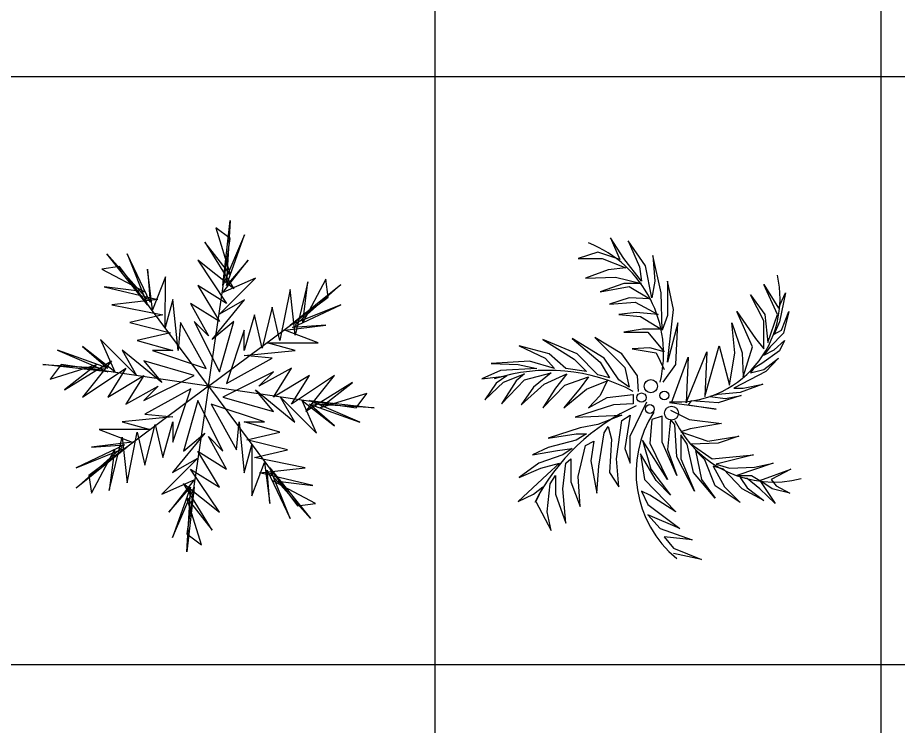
# Model space of a CAD drawing. Header units: inches. Extents: x 7658 to 73799, y 48 to 40262.
# Drawn here: x 32383 to 36546, y 25311 to 28660 of the extents above; entities that cross this region are included whole.
import ezdxf

# ---------------------------------------------------------------- set-up
doc = ezdxf.new("R2010")
doc.units = ezdxf.units.IN
doc.layers.add('www.cad-blocks.net', color=7, linetype='Continuous')

# ---------------------------------------------------------------- blocks, each defined once
blk = doc.blocks.new('A$C516926BB')
for p, q in [((22.968, 38.5194), (22.968, 0)), ((25.0771, 38.5194), (25.0771, 0)), ((0, 27.6876), (62.4121, 27.6876)), ((0, 24.9084), (62.4121, 24.9084))]:
    blk.add_line(p, q)
blk = doc.blocks.new('A$C41BB4415')
at = {"color": 0}
for p, q in [((0.8508, 1.2592), (0.8849, 1.5655)), ((0.8849, 1.5655), (0.8679, 1.2762)), ((0.8168, 1.5315), (0.8849, 1.3102)), ((0.8849, 1.4804), (0.8168, 1.5315)), ((0.8849, 1.3102), (0.7657, 1.4634)), ((0.7657, 1.4634), (0.9019, 1.2422)), ((0.7827, 0.7827), (0.8849, 1.4804)), ((0.953, 1.4974), (0.8508, 1.2592)), ((0.8679, 1.2592), (0.953, 1.4974)), ((0.494, 1.1678), (0.3015, 1.4085)), ((0.3015, 1.4085), (0.494, 1.1919)), ((0.506, 1.1798), (0.3978, 1.4085)), ((0.3978, 1.4085), (0.494, 1.1678)), ((0.7317, 1.3783), (0.8679, 1.1741)), ((0.9019, 1.2422), (0.7317, 1.3783)), ((0.8508, 1.2252), (0.97, 1.3783)), ((0.97, 1.3783), (0.8679, 1.2592)), ((0.3616, 1.3483), (0.2774, 1.3362)), ((0.2774, 1.3362), (0.482, 1.228)), ((0.7827, 0.7827), (0.3616, 1.3483)), ((0.5181, 1.1437), (0.494, 1.3363)), ((0.494, 1.3363), (0.506, 1.1798)), ((0.5783, 1.3002), (0.5181, 1.1437)), ((0.5782, 1.0595), (0.5783, 1.3002)), ((0.8338, 1.1231), (1.004, 1.2932)), ((1.004, 1.2932), (0.8508, 1.2252)), ((0.482, 1.228), (0.2894, 1.252)), ((0.2894, 1.252), (0.5421, 1.1919)), ((0.8679, 1.1741), (0.7317, 1.2592)), ((0.7317, 1.2592), (0.8338, 1.089)), ((1.1678, 1.0715), (1.4085, 1.264)), ((1.252, 1.2761), (1.1919, 1.0234)), ((1.4085, 1.264), (1.1919, 1.0715)), ((1.3362, 1.2881), (1.228, 1.0835)), ((1.228, 1.0835), (1.252, 1.2761)), ((1.3483, 1.2038), (1.3362, 1.2881)), ((1.1678, 1.24), (1.1197, 0.9993)), ((1.1919, 1.0234), (1.1678, 1.24)), ((0.5421, 1.1919), (0.3255, 1.1678)), ((0.3255, 1.1678), (0.5662, 1.1197)), ((0.6143, 1.1919), (0.5782, 1.0595)), ((0.6384, 0.9512), (0.6143, 1.1919)), ((0.6976, 1.1741), (0.7827, 1.021)), ((0.8338, 1.089), (0.6976, 1.1741)), ((0.7827, 0.7827), (1.3483, 1.2038)), ((0.7998, 1.004), (0.953, 1.1911)), ((0.953, 1.1911), (0.8338, 1.1231)), ((1.4085, 1.1677), (1.1678, 1.0715)), ((1.1798, 1.0595), (1.4085, 1.1677)), ((1.0835, 1.1558), (1.0354, 0.9632)), ((1.1197, 0.9993), (1.0835, 1.1558)), ((0.5662, 1.1197), (0.4097, 1.0835)), ((0.4097, 1.0835), (0.6023, 1.0354)), ((0.6504, 1.0836), (0.6384, 0.9512)), ((0.7707, 0.867), (0.6504, 1.0836)), ((0.7827, 1.021), (0.7147, 1.089)), ((0.7147, 1.089), (0.8338, 0.8508)), ((0.9019, 1.089), (0.7998, 1.004)), ((0.8338, 0.8508), (0.9019, 1.089)), ((0.9993, 1.1197), (0.9512, 0.9512)), ((1.0354, 0.9632), (0.9993, 1.1197)), ((0.9512, 1.0475), (0.867, 0.7948)), ((0.9512, 0.9512), (0.9512, 1.0475)), ((1.1437, 1.0474), (1.3363, 1.0715)), ((1.3002, 0.9872), (1.1437, 1.0474)), ((1.3363, 1.0715), (1.1798, 1.0595)), ((0.2723, 1.004), (0.3403, 0.8508)), ((0.4424, 0.8338), (0.2723, 1.004)), ((0.6023, 1.0354), (0.4458, 0.9993)), ((0.4458, 0.9993), (0.6143, 0.9512)), ((0.3403, 0.8508), (0.1872, 0.97)), ((0.1872, 0.97), (0.3063, 0.8679)), ((1.0595, 0.9873), (1.3002, 0.9872)), ((1.1919, 0.9512), (1.0595, 0.9873)), ((0.3063, 0.8679), (0.0681, 0.953)), ((0.0681, 0.953), (0.3063, 0.8508)), ((0.5615, 0.7998), (0.3744, 0.953)), ((0.3744, 0.953), (0.4424, 0.8338)), ((0.6143, 0.9512), (0.518, 0.9512)), ((0.518, 0.9512), (0.7707, 0.867)), ((0.9512, 0.9271), (1.1919, 0.9512)), ((1.0836, 0.9151), (0.9512, 0.9271)), ((0.3063, 0.8508), (0, 0.8849)), ((0, 0.8849), (0.2893, 0.8679)), ((0.034, 0.8168), (0.2552, 0.8849)), ((0.0851, 0.8849), (0.034, 0.8168)), ((0.7827, 0.7827), (0.0851, 0.8849)), ((0.1021, 0.7657), (0.3233, 0.9019)), ((0.2552, 0.8849), (0.1021, 0.7657)), ((0.3233, 0.9019), (0.1872, 0.7317)), ((0.4765, 0.9019), (0.5615, 0.7998)), ((0.7147, 0.8338), (0.4765, 0.9019)), ((0.867, 0.7948), (1.0836, 0.9151)), ((0.1872, 0.7317), (0.3914, 0.8679)), ((0.3914, 0.8679), (0.3063, 0.7317)), ((0.3063, 0.7317), (0.4765, 0.8338)), ((0.4765, 0.8338), (0.3914, 0.6976)), ((0.4765, 0.7147), (0.7147, 0.8338)), ((1.089, 0.8508), (0.8508, 0.7317)), ((1.1741, 0.8679), (1.021, 0.7827)), ((1.021, 0.7827), (1.089, 0.8508)), ((1.089, 0.7317), (1.1741, 0.8679)), ((1.2592, 0.8338), (1.089, 0.7317)), ((1.1741, 0.6976), (1.2592, 0.8338)), ((1.3783, 0.8338), (1.1741, 0.6976)), ((1.2422, 0.6636), (1.3783, 0.8338)), ((1.4634, 0.7998), (1.2422, 0.6636)), ((1.3102, 0.6806), (1.4634, 0.7998)), ((0.7827, 0.7827), (0.2172, 0.3616)), ((0.3914, 0.6976), (0.5445, 0.7827)), ((0.5445, 0.7827), (0.4765, 0.7147)), ((0.6985, 0.7707), (0.4819, 0.6504)), ((0.6143, 0.518), (0.6985, 0.7707)), ((0.7827, 0.7827), (0.6806, 0.0851)), ((0.7827, 0.7827), (1.4804, 0.6806)), ((0.7827, 0.7827), (1.2038, 0.2172)), ((1.004, 0.7657), (1.1911, 0.6125)), ((1.089, 0.6636), (1.004, 0.7657)), ((0.7317, 0.7147), (0.6636, 0.4765)), ((0.8508, 0.4765), (0.7317, 0.7147)), ((0.8508, 0.7317), (1.089, 0.6636)), ((1.1911, 0.6125), (1.1231, 0.7317)), ((1.1231, 0.7317), (1.2932, 0.5614)), ((1.2932, 0.5614), (1.2252, 0.7147)), ((1.2252, 0.7147), (1.3783, 0.5955)), ((1.4974, 0.6125), (1.2592, 0.7147)), ((1.2592, 0.7147), (1.5655, 0.6806)), ((1.5315, 0.7487), (1.3102, 0.6806)), ((1.4804, 0.6806), (1.5315, 0.7487)), ((1.0475, 0.6143), (0.7948, 0.6985)), ((0.7948, 0.6985), (0.9151, 0.4819)), ((1.2592, 0.6976), (1.4974, 0.6125)), ((1.3783, 0.5955), (1.2592, 0.6976)), ((1.5655, 0.6806), (1.2762, 0.6976)), ((0.6143, 0.6384), (0.3736, 0.6143)), ((0.4819, 0.6504), (0.6143, 0.6384)), ((0.3736, 0.6143), (0.506, 0.5782)), ((0.482, 0.4097), (0.5301, 0.6023)), ((0.5301, 0.6023), (0.5662, 0.4458)), ((0.5662, 0.4458), (0.6143, 0.6143)), ((0.6143, 0.6143), (0.6143, 0.518)), ((0.9151, 0.4819), (0.9271, 0.6143)), ((0.9271, 0.6143), (0.9512, 0.3736)), ((0.9512, 0.6143), (1.0475, 0.6143)), ((1.1197, 0.5662), (0.9512, 0.6143)), ((0.506, 0.5782), (0.2653, 0.5783)), ((0.2653, 0.5783), (0.4218, 0.5181)), ((0.3135, 0.2894), (0.3736, 0.5421)), ((0.3736, 0.5421), (0.3977, 0.3255)), ((0.3977, 0.3255), (0.4458, 0.5662)), ((0.4458, 0.5662), (0.482, 0.4097)), ((0.7657, 0.5615), (0.6125, 0.3744)), ((0.6636, 0.4765), (0.7657, 0.5615)), ((0.8679, 0.3914), (0.7827, 0.5445)), ((0.7827, 0.5445), (0.8508, 0.4765)), ((0.9632, 0.5301), (1.1197, 0.5662)), ((0.3857, 0.506), (0.157, 0.3978)), ((0.4218, 0.5181), (0.2292, 0.494)), ((0.2292, 0.494), (0.3857, 0.506)), ((0.9512, 0.3736), (0.9873, 0.506)), ((1.1558, 0.482), (0.9632, 0.5301)), ((0.9873, 0.506), (0.9872, 0.2653)), ((0.157, 0.3978), (0.3977, 0.494)), ((0.3977, 0.494), (0.157, 0.3015)), ((0.157, 0.3015), (0.3736, 0.494)), ((0.2293, 0.2774), (0.3375, 0.482)), ((0.3375, 0.482), (0.3135, 0.2894)), ((0.8338, 0.3063), (0.7317, 0.4765)), ((0.7317, 0.4765), (0.8679, 0.3914)), ((0.9993, 0.4458), (1.1558, 0.482)), ((0.7317, 0.4424), (0.5614, 0.2723)), ((0.6125, 0.3744), (0.7317, 0.4424)), ((0.9872, 0.2653), (1.0474, 0.4218)), ((1.24, 0.3977), (0.9993, 0.4458)), ((1.0474, 0.4218), (1.0715, 0.2292)), ((0.6976, 0.3914), (0.8338, 0.3063)), ((0.8338, 0.1872), (0.6976, 0.3914)), ((1.0234, 0.3736), (1.24, 0.3977)), ((1.0595, 0.3857), (1.1677, 0.157)), ((1.0715, 0.2292), (1.0595, 0.3857)), ((1.1677, 0.157), (1.0715, 0.3977)), ((1.0715, 0.3977), (1.264, 0.157)), ((0.2172, 0.3616), (0.2293, 0.2774)), ((0.5614, 0.2723), (0.7147, 0.3403)), ((0.7147, 0.3403), (0.5955, 0.1872)), ((1.2761, 0.3135), (1.0234, 0.3736)), ((1.264, 0.157), (1.0715, 0.3736)), ((1.0835, 0.3375), (1.2761, 0.3135)), ((1.2881, 0.2293), (1.0835, 0.3375)), ((0.5955, 0.1872), (0.6976, 0.3063)), ((0.6976, 0.3063), (0.6125, 0.0681)), ((0.6125, 0.0681), (0.7147, 0.3063)), ((0.6636, 0.3233), (0.8338, 0.1872)), ((0.7998, 0.1021), (0.6636, 0.3233)), ((0.7147, 0.3063), (0.6806, 0)), ((0.6806, 0), (0.6976, 0.2893)), ((0.7487, 0.034), (0.6806, 0.2552)), ((0.6806, 0.2552), (0.7998, 0.1021)), ((1.2038, 0.2172), (1.2881, 0.2293)), ((0.6806, 0.0851), (0.7487, 0.034))]:
    blk.add_line(p, q, dxfattribs=at)
blk = doc.blocks.new('A$C2AF915B6')
at = {"color": 0}
for p, q in [((0.6715, 1.4227), (0.6078, 1.5209)), ((0.6078, 1.5209), (0.6519, 1.4178)), ((0.6911, 1.5062), (0.745, 1.3835)), ((0.7745, 1.3884), (0.6911, 1.5062)), ((0.549, 1.4522), (0.4558, 1.4227)), ((0.4558, 1.4227), (0.5686, 1.4227)), ((0.6519, 1.4178), (0.549, 1.4522)), ((0.5686, 1.4227), (0.6813, 1.3786)), ((0.7548, 1.3148), (0.6715, 1.4227)), ((0.8088, 1.4375), (0.8186, 1.3148)), ((0.848, 1.2608), (0.8088, 1.4375)), ((0.6813, 1.3786), (0.598, 1.3688)), ((0.745, 1.3835), (0.7548, 1.3148)), ((0.8039, 1.2363), (0.7745, 1.3884)), ((0.598, 1.3688), (0.4902, 1.3295)), ((0.4902, 1.3295), (0.6323, 1.3344)), ((0.6323, 1.3344), (0.7548, 1.305)), ((0.6715, 1.305), (0.5588, 1.2658)), ((0.7548, 1.305), (0.6715, 1.305)), ((0.8186, 1.3148), (0.8039, 1.2363)), ((0.8774, 1.3148), (0.8774, 1.1529)), ((0.9068, 1.1824), (0.8774, 1.3148)), ((1.397, 1.1578), (1.3332, 1.3001)), ((1.3332, 1.3001), (1.4019, 1.1873)), ((0.5588, 1.2658), (0.696, 1.2903)), ((0.696, 1.2903), (0.7941, 1.2314)), ((0.8529, 1.0842), (0.848, 1.2608)), ((1.2695, 1.251), (1.3381, 1.1578)), ((1.3332, 1.1284), (1.2695, 1.251)), ((1.4019, 1.1873), (1.4362, 1.2608)), ((1.4362, 1.2608), (1.4068, 1.1235)), ((0.696, 1.2363), (0.6029, 1.2069)), ((0.6029, 1.2069), (0.7254, 1.2167)), ((0.7941, 1.2314), (0.696, 1.2363)), ((0.7254, 1.2167), (0.8333, 1.1578)), ((0.7303, 1.1676), (0.647, 1.1578)), ((0.8333, 1.1578), (0.7303, 1.1676)), ((0.8774, 0.9321), (0.9068, 1.1824)), ((1.2058, 1.1725), (1.294, 1.045)), ((1.2793, 1.0057), (1.2058, 1.1725)), ((1.4166, 1.0842), (1.4509, 1.1725)), ((1.4509, 1.1725), (1.4264, 1.0695)), ((0.647, 1.1578), (0.7499, 1.148)), ((0.7499, 1.148), (0.848, 1.0891)), ((0.8774, 1.1529), (0.8529, 1.0842)), ((1.3332, 0.9959), (1.3332, 1.1284)), ((1.3381, 1.1578), (1.3528, 1.0254)), ((1.3528, 1.0254), (1.397, 1.1578)), ((0.7597, 1.0891), (0.6715, 1.0744)), ((0.848, 1.0891), (0.7597, 1.0891)), ((0.9264, 1.1186), (0.8774, 0.9321)), ((0.9166, 0.9223), (0.9264, 1.1186)), ((1.1813, 1.1186), (1.2303, 0.9763)), ((1.196, 0.9763), (1.1813, 1.1186)), ((1.4068, 1.1235), (1.3823, 1.0646)), ((1.3823, 1.0646), (1.4166, 1.0842)), ((0.4264, 1.045), (0.5588, 0.9321)), ((0.5784, 0.9518), (0.4264, 1.045)), ((0.6617, 0.9714), (0.5343, 1.0499)), ((0.5343, 1.0499), (0.6764, 0.9076)), ((0.6715, 1.0744), (0.7843, 1.0744)), ((0.7843, 1.0744), (0.8627, 0.9812)), ((1.294, 1.045), (1.3332, 0.9959)), ((1.4264, 1.0695), (1.3626, 1.0057)), ((0.3186, 0.9714), (0.1765, 1.0106)), ((0.1765, 1.0106), (0.299, 0.9518)), ((0.4509, 0.9714), (0.2892, 1.0401)), ((0.2892, 1.0401), (0.4362, 0.9469)), ((0.7941, 1.0008), (0.7107, 0.9959)), ((0.8627, 0.9812), (0.7941, 1.0008)), ((1.0538, 0.7702), (1.1225, 1.0106)), ((1.1225, 1.0106), (1.1715, 0.8242)), ((1.2352, 0.8635), (1.2793, 1.0057)), ((1.3626, 1.0057), (1.3332, 0.9665)), ((1.3823, 0.991), (1.4313, 1.0352)), ((1.4313, 1.0352), (1.4068, 0.9861)), ((0.397, 0.9027), (0.3186, 0.9714)), ((0.549, 0.8733), (0.4509, 0.9714)), ((0.7352, 0.8684), (0.6617, 0.9714)), ((0.7107, 0.9959), (0.8235, 0.9763)), ((0.8235, 0.9763), (0.8627, 0.8978)), ((0.9656, 0.7408), (1.0636, 0.9812)), ((1.0636, 0.9812), (1.0538, 0.7702)), ((1.1715, 0.8242), (1.196, 0.9763)), ((1.2303, 0.9763), (1.2352, 0.8635)), ((1.4068, 0.9861), (1.3234, 0.9272)), ((1.3332, 0.9665), (1.3823, 0.991)), ((0.2255, 0.9371), (0.0441, 0.9272)), ((0.0441, 0.9272), (0.1716, 0.9223)), ((0.1716, 0.9223), (0.2598, 0.9027)), ((0.3431, 0.9027), (0.2255, 0.9371)), ((0.299, 0.9518), (0.3431, 0.9027)), ((0.4362, 0.9469), (0.4951, 0.888)), ((0.5588, 0.9321), (0.6029, 0.8586)), ((0.647, 0.8487), (0.5784, 0.9518)), ((0.8578, 0.8389), (0.9166, 0.9223)), ((0.897, 0.7408), (0.9754, 0.9567)), ((0.9754, 0.9567), (0.9656, 0.7408)), ((1.3234, 0.9272), (1.2842, 0.9027)), ((1.3332, 0.8978), (1.4019, 0.9518)), ((1.4019, 0.9518), (1.343, 0.888)), ((0.0882, 0.8929), (0, 0.8536)), ((0.2598, 0.9027), (0.0882, 0.8929)), ((0.1029, 0.8389), (0.201, 0.8782)), ((0.201, 0.8782), (0.1618, 0.8438)), ((0.201, 0.8487), (0.3284, 0.8831)), ((0.3284, 0.8831), (0.2451, 0.8144)), ((0.2941, 0.8291), (0.4019, 0.8782)), ((0.4019, 0.8782), (0.348, 0.8095)), ((0.4951, 0.888), (0.397, 0.9027)), ((0.6764, 0.9076), (0.696, 0.8144)), ((1.343, 0.888), (1.1911, 0.8095)), ((1.2842, 0.9027), (1.2695, 0.8831)), ((1.2695, 0.8831), (1.3332, 0.8978)), ((0, 0.8536), (0.1176, 0.8684)), ((0.0147, 0.7555), (0.1029, 0.8389)), ((0.0686, 0.834), (0.0147, 0.7555)), ((0.1176, 0.8684), (0.0686, 0.834)), ((0.0931, 0.7359), (0.201, 0.8487)), ((0.1618, 0.8438), (0.0931, 0.7359)), ((0.3921, 0.8242), (0.5049, 0.8635)), ((0.5049, 0.8635), (0.4657, 0.8095)), ((0.4951, 0.8046), (0.5931, 0.8438)), ((0.6029, 0.8586), (0.549, 0.8733)), ((0.5931, 0.8438), (0.5588, 0.7752)), ((0.696, 0.8144), (0.647, 0.8487)), ((0.7401, 0.7948), (0.7352, 0.8684)), ((0.1863, 0.731), (0.2941, 0.8291)), ((0.2451, 0.8144), (0.1863, 0.731)), ((0.2892, 0.7163), (0.3921, 0.8242)), ((0.348, 0.8095), (0.2892, 0.7163)), ((0.4657, 0.8095), (0.3872, 0.7163)), ((0.3872, 0.7163), (0.4951, 0.8046)), ((1.1911, 0.8095), (1.2352, 0.8095)), ((1.3283, 0.8291), (1.2205, 0.7899)), ((1.2352, 0.8095), (1.3283, 0.8291)), ((0.5588, 0.7752), (0.5049, 0.7163)), ((0.5049, 0.7163), (0.5931, 0.7653)), ((0.5931, 0.7653), (0.7156, 0.7801)), ((0.7156, 0.7801), (0.7156, 0.7359)), ((0.9901, 0.7506), (0.9754, 0.731)), ((1.1176, 0.7408), (0.9901, 0.7506)), ((1.1176, 0.7801), (1.0784, 0.7702)), ((1.0784, 0.7702), (1.1519, 0.7604)), ((1.2205, 0.7899), (1.1176, 0.7801)), ((1.2254, 0.7752), (1.1176, 0.7408)), ((1.1519, 0.7604), (1.2254, 0.7752)), ((0.6225, 0.731), (0.4411, 0.6721)), ((0.7156, 0.7359), (0.6225, 0.731)), ((0.7009, 0.5838), (0.7794, 0.7457)), ((1.1078, 0.7114), (0.8872, 0.7408)), ((0.9754, 0.731), (1.1078, 0.7114)), ((0.4411, 0.6721), (0.6617, 0.6819)), ((0.6617, 0.6819), (0.549, 0.6378)), ((0.6617, 0.6574), (0.7009, 0.6819)), ((0.7009, 0.6819), (0.6764, 0.5249)), ((0.8529, 0.677), (0.8039, 0.6623)), ((0.8529, 0.5544), (0.8529, 0.677)), ((0.8921, 0.7065), (0.9803, 0.6623)), ((0.549, 0.6378), (0.4657, 0.6231)), ((0.5784, 0.5985), (0.598, 0.628)), ((0.598, 0.628), (0.6127, 0.5691)), ((0.6372, 0.4759), (0.6617, 0.6574)), ((0.8039, 0.6623), (0.7941, 0.5495)), ((0.8921, 0.6623), (0.8774, 0.52)), ((0.9117, 0.6378), (0.8921, 0.6623)), ((0.9215, 0.4857), (0.9117, 0.6378)), ((0.9803, 0.6623), (1.1323, 0.6427)), ((1.1323, 0.6427), (0.9852, 0.6182)), ((0.4657, 0.6231), (0.3137, 0.574)), ((0.3137, 0.574), (0.446, 0.5936)), ((0.4951, 0.5936), (0.446, 0.5642)), ((0.446, 0.5936), (0.4951, 0.5936)), ((0.5539, 0.4415), (0.5784, 0.5985)), ((0.7009, 0.4563), (0.7009, 0.5838)), ((0.9852, 0.6182), (0.9411, 0.6034)), ((0.9411, 0.6034), (1.0685, 0.5593)), ((0.9411, 0.5887), (0.9411, 0.4759)), ((0.9705, 0.5446), (0.9411, 0.5887)), ((1.0685, 0.5593), (1.2156, 0.5838)), ((1.2156, 0.5838), (1.1176, 0.5495)), ((0.446, 0.5642), (0.3137, 0.5299)), ((0.4902, 0.5397), (0.5294, 0.5593)), ((0.5294, 0.5593), (0.5147, 0.4661)), ((0.6127, 0.5691), (0.6029, 0.4121)), ((0.8774, 0.3778), (0.7597, 0.5642)), ((0.7597, 0.5642), (0.799, 0.4268)), ((0.7941, 0.5495), (0.8774, 0.3778)), ((0.9215, 0.3974), (0.8529, 0.5544)), ((0.9999, 0.4121), (0.9705, 0.5446)), ((1.1176, 0.5495), (0.9901, 0.5446)), ((0.9901, 0.5446), (1.0882, 0.4759)), ((0.3137, 0.5299), (0.2402, 0.4955)), ((0.2402, 0.4955), (0.3578, 0.5151)), ((0.3578, 0.5151), (0.4264, 0.5249)), ((0.4264, 0.5249), (0.3823, 0.4955)), ((0.4558, 0.3925), (0.4902, 0.5397)), ((0.6764, 0.5249), (0.7009, 0.4563)), ((0.8235, 0.3729), (0.7499, 0.5004)), ((0.7499, 0.5004), (0.7696, 0.3778)), ((0.8774, 0.52), (0.9215, 0.3974)), ((1.0097, 0.5151), (1.0391, 0.3778)), ((1.0538, 0.471), (1.0097, 0.5151)), ((0.3823, 0.4955), (0.2696, 0.4563)), ((0.397, 0.4563), (0.4215, 0.4759)), ((0.4215, 0.4759), (0.4215, 0.368)), ((0.5147, 0.4661), (0.5441, 0.314)), ((0.647, 0.3434), (0.6372, 0.4759)), ((1.0048, 0.3238), (0.9215, 0.4857)), ((0.9411, 0.4759), (1.0048, 0.3238)), ((1.1029, 0.3483), (1.0538, 0.471)), ((1.0882, 0.4759), (1.2842, 0.4955)), ((1.2842, 0.4955), (1.1078, 0.4514)), ((0.2696, 0.4563), (0.1765, 0.3876)), ((0.1765, 0.3876), (0.2794, 0.4317)), ((0.2794, 0.4317), (0.3676, 0.4563)), ((0.3676, 0.4563), (0.3088, 0.4023)), ((0.3823, 0.3336), (0.397, 0.4563)), ((0.5441, 0.314), (0.5539, 0.4415)), ((0.799, 0.4268), (0.8921, 0.3042)), ((1.0931, 0.4415), (1.147, 0.3434)), ((1.1421, 0.4268), (1.0931, 0.4415)), ((1.1078, 0.4514), (1.1715, 0.4317)), ((1.2303, 0.3336), (1.1421, 0.4268)), ((1.1715, 0.4317), (1.2891, 0.4366)), ((1.3773, 0.4563), (1.2058, 0.3974)), ((1.2891, 0.4366), (1.3773, 0.4563)), ((1.3136, 0.3729), (1.4607, 0.4268)), ((1.4607, 0.4268), (1.3675, 0.3778)), ((0.3088, 0.4023), (0.1716, 0.2747)), ((0.3235, 0.3581), (0.348, 0.3974)), ((0.348, 0.3974), (0.348, 0.3091)), ((0.4657, 0.2502), (0.4558, 0.3925)), ((0.6029, 0.4121), (0.647, 0.3434)), ((0.7696, 0.3778), (0.9166, 0.2257)), ((1.1029, 0.2895), (0.9999, 0.4121)), ((1.0391, 0.3778), (1.1029, 0.2895)), ((1.2058, 0.3974), (1.2744, 0.3974)), ((1.2205, 0.3876), (1.2548, 0.3385)), ((1.2548, 0.3827), (1.2205, 0.3876)), ((1.3136, 0.3336), (1.2548, 0.3827)), ((1.2744, 0.3974), (1.3136, 0.3729)), ((1.3675, 0.3778), (1.3921, 0.3483)), ((0.2451, 0.3091), (0.2892, 0.3434)), ((0.2892, 0.3434), (0.2549, 0.2747)), ((0.3088, 0.2257), (0.3235, 0.3581)), ((0.397, 0.1717), (0.3823, 0.3336)), ((0.4215, 0.368), (0.4657, 0.2502)), ((0.8921, 0.3042), (0.8235, 0.3729)), ((1.2205, 0.2698), (1.1029, 0.3483)), ((1.147, 0.3434), (1.2205, 0.2698)), ((1.3332, 0.2796), (1.2303, 0.3336)), ((1.2548, 0.3385), (1.3332, 0.2796)), ((1.3724, 0.3336), (1.3136, 0.3729)), ((1.3136, 0.3729), (1.3872, 0.2649)), ((1.3872, 0.2649), (1.3136, 0.3336)), ((1.4558, 0.314), (1.3724, 0.3336)), ((1.3921, 0.3483), (1.4558, 0.314)), ((0.1716, 0.2747), (0.2451, 0.3091)), ((0.348, 0.3091), (0.397, 0.1717)), ((0.7941, 0.3042), (0.7548, 0.3238)), ((0.7548, 0.3238), (0.7843, 0.26)), ((0.9166, 0.2257), (0.7941, 0.3042)), ((0.2549, 0.2747), (0.3284, 0.1374)), ((0.7843, 0.26), (0.9362, 0.1472)), ((0.3284, 0.1374), (0.3088, 0.2257)), ((0.7843, 0.211), (0.8431, 0.1472)), ((0.9362, 0.1472), (0.7843, 0.211)), ((0.8431, 0.1472), (0.995, 0.0932)), ((0.8627, 0.1079), (0.9068, 0.054)), ((0.995, 0.0932), (0.8627, 0.1079)), ((0.9068, 0.054), (1.0391, 0)), ((1.0391, 0), (0.9068, 0.0294))]:
    blk.add_line(p, q, dxfattribs=at)
for centre, major_axis, start_param, end_param in [((0.2954, 0.9729), (-0.5638, 0), 2.901676, 4.331807), ((0.9202, 1.234), (0.4894, 0), 4.644944, 6.510479), ((0.3177, 0.0485), (-0.598, 0.598), -1.275275, -0.474309), ((0.799, 0.8193), (0.0219, 0.0219), 5.497787, 11.780972), ((0.8627, 0.7752), (0.0147, 0.0147), 5.497787, 11.780972), ((0.7548, 0.7653), (0.0155, 0.0155), 5.497787, 11.780972), ((1.1366, -0.1826), (-0.7038, 0.7038), -0.364996, 0.313555), ((0.7941, 0.7114), (-0.0147, 0.0147), 3.926991, 10.210176), ((0.897, 0.6918), (-0.0233, 0.0233), 3.926991, 10.210176), ((1.2541, 0.411), (-0.5249, 0), -0.575368, 0.884654), ((1.3804, 0.8894), (0.3698, 0.3698), 2.815877, 4.176766)]:
    blk.add_ellipse(centre, major_axis=major_axis, ratio=1, start_param=start_param, end_param=end_param, dxfattribs=at)

msp = doc.modelspace()

# ---------------------------------------------------------------- block references
at = {"xscale": 1000, "yscale": 1000, "zscale": 1000}
for name, p in [('A$C41BB4415', (32503, 26135.8)), ('A$C2AF915B6', (34577.3, 26099.4))]:
    msp.add_blockref(name, p, dxfattribs=at)
at = {"layer": 'www.cad-blocks.net', "color": 155, "true_color": 0x546d8e, "xscale": 1000, "yscale": 1000, "zscale": 1000}
msp.add_blockref('A$C516926BB', (11386.7, 694.4), dxfattribs=at)

doc.saveas('drawing.dxf')
